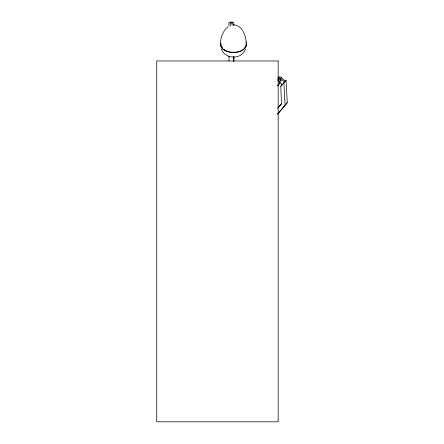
<?xml version="1.0" encoding="UTF-8"?>
<svg xmlns="http://www.w3.org/2000/svg" width="444" height="444" viewBox="0 0 444 444"><rect width="100%" height="100%" fill="white"/><g stroke="black" fill="none" stroke-linecap="round" stroke-linejoin="round"><path stroke-width="0.67" d="M233.483 61.094L233.516 56.754M233.999 61.094L234.027 56.754M220.685 43.284L220.685 45.221L221.428 47.103L222.566 48.446C218.148 41.83 222.172 31.563 227.9 26.757M222.339 48.263C221.517 48.99 229.986 52.725 226.534 50.949C233.217 53.802 246.065 52.392 246.292 43.284M220.613 44.256L220.685 43.901M245.926 46.331L246.015 45.926M246.292 44.605L246.292 43.901M245.532 49.04C241.83 59.757 225.147 59.757 221.451 49.04M245.926 46.653L244.666 48.551M278.466 79.298L279.343 78.233L280.647 79.382M280.197 78.96L281.346 77.672L285.231 81.097M277.55 85.836L280.186 82.651M277.805 85.559L280.003 82.906M277.517 108.403L281.463 103.641L280.786 86.286L284.454 81.935L280.569 78.51A2.592 1.754 42.8 0 0 277.861 77.861M285.142 81.308L286.019 80.247L287.262 102.636L277.55 114.347M278.366 107.653L281.873 103.424M277.594 114.019L287.262 102.636M286.019 80.247L283.855 82.578L285.104 104.967M280.786 86.286L282.084 84.882M230.553 22.966L232.107 22.966M233.722 25.047L234.238 25.053M233.489 24.747C242.718 25.319 246.259 36.375 246.392 44.245M282.212 84.643L278.327 81.219A2.592 1.754 42.8 0 1 277.861 80.73M245.743 41.903L246.015 42.58M221.051 46.653L222.311 48.551M233.3 25.386L233.3 22.2L228.976 22.2L228.976 26.274M233.3 56.882L233.3 61.239M232.107 22.2L232.107 25.402M230.553 22.2L230.553 25.724M228.976 56.188L228.976 61.239M281.285 80.37A1.737 1.177 42.8 0 1 279.648 80.075A1.737 1.177 42.8 0 1 278.721 78.488M278.283 77.317A2.592 1.754 42.8 0 1 281.346 77.672M246.281 43.484A12.904 8.031 0 0 1 233.067 52.564A12.904 8.031 0 0 1 220.835 42.963M278.16 60.972L156.738 60.972L156.738 421.8L278.16 421.8L278.16 60.972M224.597 50.022L223.943 49.567L224.597 50.022M277.994 79.692A1.737 1.177 42.8 0 0 280.508 81.208A1.737 1.177 42.8 0 0 279.837 78.693A1.737 1.177 42.8 0 0 277.994 79.692"/></g></svg>
